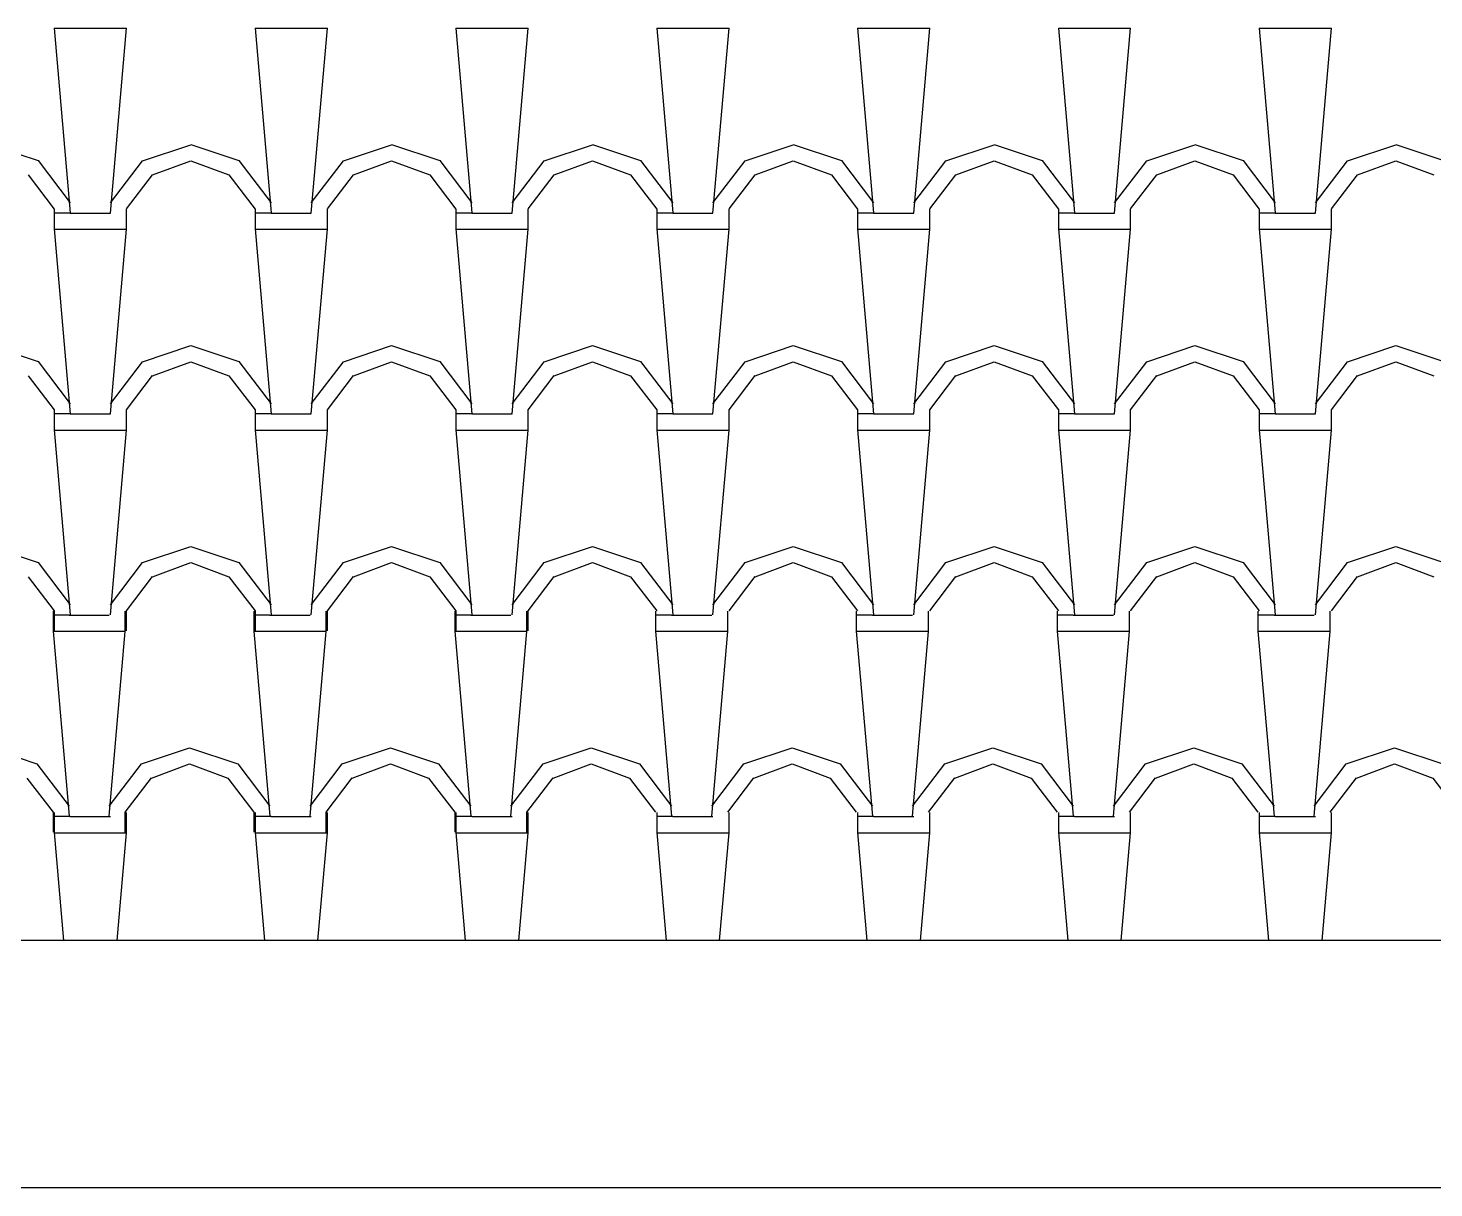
# Model space of a CAD drawing. Extents: x 32549 to 39694, y 7645 to 11950.
# Drawn here: x 38042.2 to 38147.2, y 11092.9 to 11179.5 of the extents above; entities that cross this region are included whole.
import ezdxf

# ---------------------------------------------------------------- set-up
doc = ezdxf.new("R2010")
doc.units = 0
doc.header["$LTSCALE"] = 80
doc.header["$MEASUREMENT"] = 0
doc.layers.add('C3', color=3, linetype='CONTINUOUS')
doc.layers.add('ROOF', color=11, linetype='CONTINUOUS')

msp = doc.modelspace()

# ---------------------------------------------------------------- linework, layer by layer
at = {"layer": 'C3'}
for p, q in [((38561.72, 11111.38), (37966.34, 11111.38)), ((38561.72, 11092.92), (37966.34, 11092.92))]:
    msp.add_line(p, q, dxfattribs=at)
at = {"layer": 'ROOF'}
for p, q in [((38044.14, 11179.5), (38045.34, 11165.7)), ((38044.14, 11179.49), (38045.34, 11179.49)), ((38045.34, 11179.49), (38049.54, 11179.49)), ((38048.34, 11165.69), (38049.54, 11179.49)), ((38059.14, 11179.5), (38060.34, 11165.7)), ((38059.14, 11179.49), (38060.34, 11179.49)), ((38060.34, 11179.49), (38064.54, 11179.49)), ((38063.34, 11165.69), (38064.54, 11179.49)), ((38074.14, 11179.5), (38075.34, 11165.7)), ((38074.14, 11179.49), (38075.34, 11179.49)), ((38075.34, 11179.49), (38079.54, 11179.49)), ((38078.34, 11165.69), (38079.54, 11179.49)), ((38089.14, 11179.5), (38090.34, 11165.7)), ((38089.14, 11179.49), (38090.34, 11179.49)), ((38090.34, 11179.49), (38094.54, 11179.49)), ((38093.34, 11165.69), (38094.54, 11179.49)), ((38104.14, 11179.5), (38105.34, 11165.7)), ((38104.14, 11179.49), (38105.34, 11179.49)), ((38105.34, 11179.49), (38109.54, 11179.49)), ((38108.34, 11165.69), (38109.54, 11179.49)), ((38119.14, 11179.5), (38120.34, 11165.7)), ((38119.14, 11179.49), (38120.34, 11179.49)), ((38120.34, 11179.49), (38124.54, 11179.49)), ((38123.34, 11165.69), (38124.54, 11179.49)), ((38134.14, 11179.5), (38135.34, 11165.7)), ((38134.14, 11179.49), (38135.34, 11179.49)), ((38135.34, 11179.49), (38139.54, 11179.49)), ((38138.34, 11165.69), (38139.54, 11179.49)), ((38039.34, 11170.8), (38042.94, 11169.6)), ((38050.74, 11169.59), (38054.34, 11170.79)), ((38054.34, 11170.8), (38057.94, 11169.6)), ((38065.74, 11169.59), (38069.34, 11170.79)), ((38069.34, 11170.8), (38072.94, 11169.6)), ((38080.74, 11169.59), (38084.34, 11170.79)), ((38084.34, 11170.8), (38087.94, 11169.6)), ((38095.74, 11169.59), (38099.34, 11170.79)), ((38099.34, 11170.8), (38102.94, 11169.6)), ((38110.74, 11169.59), (38114.34, 11170.79)), ((38114.34, 11170.8), (38117.94, 11169.6)), ((38125.74, 11169.59), (38129.34, 11170.79)), ((38129.34, 11170.8), (38132.94, 11169.6)), ((38140.74, 11169.59), (38144.34, 11170.79)), ((38144.34, 11170.8), (38147.94, 11169.6)), ((38042.94, 11169.6), (38045.34, 11166.45)), ((38048.34, 11166.44), (38050.74, 11169.59)), ((38051.49, 11168.54), (38054.34, 11169.59)), ((38054.34, 11169.59), (38057.19, 11168.54)), ((38057.94, 11169.6), (38060.34, 11166.45)), ((38063.34, 11166.44), (38065.74, 11169.59)), ((38066.49, 11168.54), (38069.34, 11169.59)), ((38069.34, 11169.59), (38072.19, 11168.54)), ((38072.94, 11169.6), (38075.34, 11166.45)), ((38078.34, 11166.44), (38080.74, 11169.59)), ((38081.49, 11168.54), (38084.34, 11169.59)), ((38084.34, 11169.59), (38087.19, 11168.54)), ((38087.94, 11169.6), (38090.34, 11166.45)), ((38093.34, 11166.44), (38095.74, 11169.59)), ((38096.49, 11168.54), (38099.34, 11169.59)), ((38099.34, 11169.59), (38102.19, 11168.54)), ((38102.94, 11169.6), (38105.34, 11166.45)), ((38108.34, 11166.44), (38110.74, 11169.59)), ((38111.49, 11168.54), (38114.34, 11169.59)), ((38114.34, 11169.59), (38117.19, 11168.54)), ((38117.94, 11169.6), (38120.34, 11166.45)), ((38123.34, 11166.44), (38125.74, 11169.59)), ((38126.49, 11168.54), (38129.34, 11169.59)), ((38129.34, 11169.59), (38132.19, 11168.54)), ((38132.94, 11169.6), (38135.34, 11166.45)), ((38138.34, 11166.44), (38140.74, 11169.59)), ((38141.49, 11168.54), (38144.34, 11169.59)), ((38144.34, 11169.59), (38147.19, 11168.54)), ((38042.19, 11168.54), (38044.14, 11165.99)), ((38049.54, 11166), (38051.49, 11168.55)), ((38057.19, 11168.54), (38059.14, 11165.99)), ((38064.54, 11166), (38066.49, 11168.55)), ((38072.19, 11168.54), (38074.14, 11165.99)), ((38079.54, 11166), (38081.49, 11168.55)), ((38087.19, 11168.54), (38089.14, 11165.99)), ((38094.54, 11166), (38096.49, 11168.55)), ((38102.19, 11168.54), (38104.14, 11165.99)), ((38109.54, 11166), (38111.49, 11168.55)), ((38117.19, 11168.54), (38119.14, 11165.99)), ((38124.54, 11166), (38126.49, 11168.55)), ((38132.19, 11168.54), (38134.14, 11165.99)), ((38139.54, 11166), (38141.49, 11168.55)), ((38044.14, 11165.99), (38044.14, 11164.49)), ((38044.14, 11165.99), (38044.14, 11164.49)), ((38049.54, 11164.49), (38049.54, 11165.99)), ((38049.54, 11164.49), (38049.54, 11165.99)), ((38059.14, 11165.99), (38059.14, 11164.49)), ((38059.14, 11165.99), (38059.14, 11164.49)), ((38064.54, 11164.49), (38064.54, 11165.99)), ((38064.54, 11164.49), (38064.54, 11165.99)), ((38074.14, 11165.99), (38074.14, 11164.49)), ((38074.14, 11165.99), (38074.14, 11164.49)), ((38079.54, 11164.49), (38079.54, 11165.99)), ((38079.54, 11164.49), (38079.54, 11165.99)), ((38089.14, 11165.99), (38089.14, 11164.49)), ((38094.54, 11164.49), (38094.54, 11165.99)), ((38104.14, 11165.99), (38104.14, 11164.49)), ((38109.54, 11164.49), (38109.54, 11165.99)), ((38119.14, 11165.99), (38119.14, 11164.49)), ((38124.54, 11164.49), (38124.54, 11165.99)), ((38134.14, 11165.99), (38134.14, 11164.49)), ((38139.54, 11164.49), (38139.54, 11165.99)), ((38045.34, 11165.69), (38044.14, 11165.69)), ((38045.34, 11165.69), (38048.34, 11165.69)), ((38060.34, 11165.69), (38059.14, 11165.69)), ((38060.34, 11165.69), (38063.34, 11165.69)), ((38075.34, 11165.69), (38074.14, 11165.69)), ((38075.34, 11165.69), (38078.34, 11165.69)), ((38090.34, 11165.69), (38089.14, 11165.69)), ((38090.34, 11165.69), (38093.34, 11165.69)), ((38105.34, 11165.69), (38104.14, 11165.69)), ((38105.34, 11165.69), (38108.34, 11165.69)), ((38120.34, 11165.69), (38119.14, 11165.69)), ((38120.34, 11165.69), (38123.34, 11165.69)), ((38135.34, 11165.69), (38134.14, 11165.69)), ((38135.34, 11165.69), (38138.34, 11165.69)), ((38044.14, 11164.5), (38045.34, 11150.7)), ((38044.14, 11164.49), (38045.34, 11164.49)), ((38045.34, 11164.49), (38049.54, 11164.49)), ((38048.34, 11150.69), (38049.54, 11164.49)), ((38059.14, 11164.5), (38060.34, 11150.7)), ((38059.14, 11164.49), (38060.34, 11164.49)), ((38060.34, 11164.49), (38064.54, 11164.49)), ((38063.34, 11150.69), (38064.54, 11164.49)), ((38074.14, 11164.5), (38075.34, 11150.7)), ((38074.14, 11164.49), (38075.34, 11164.49)), ((38075.34, 11164.49), (38079.54, 11164.49)), ((38078.34, 11150.69), (38079.54, 11164.49)), ((38089.14, 11164.5), (38090.34, 11150.7)), ((38089.14, 11164.49), (38090.34, 11164.49)), ((38090.34, 11164.49), (38094.54, 11164.49)), ((38093.34, 11150.69), (38094.54, 11164.49)), ((38104.14, 11164.5), (38105.34, 11150.7)), ((38104.14, 11164.49), (38105.34, 11164.49)), ((38105.34, 11164.49), (38109.54, 11164.49)), ((38108.34, 11150.69), (38109.54, 11164.49)), ((38119.14, 11164.5), (38120.34, 11150.7)), ((38119.14, 11164.49), (38120.34, 11164.49)), ((38120.34, 11164.49), (38124.54, 11164.49)), ((38123.34, 11150.69), (38124.54, 11164.49)), ((38134.14, 11164.5), (38135.34, 11150.7)), ((38134.14, 11164.49), (38135.34, 11164.49)), ((38135.34, 11164.49), (38139.54, 11164.49)), ((38138.34, 11150.69), (38139.54, 11164.49)), ((38039.34, 11155.8), (38042.94, 11154.6)), ((38050.74, 11154.59), (38054.34, 11155.79)), ((38054.34, 11155.8), (38057.94, 11154.6)), ((38065.74, 11154.59), (38069.34, 11155.79)), ((38069.34, 11155.8), (38072.94, 11154.6)), ((38080.74, 11154.59), (38084.34, 11155.79)), ((38084.34, 11155.8), (38087.94, 11154.6)), ((38095.74, 11154.59), (38099.34, 11155.79)), ((38099.34, 11155.8), (38102.94, 11154.6)), ((38110.74, 11154.59), (38114.34, 11155.79)), ((38114.34, 11155.8), (38117.94, 11154.6)), ((38125.74, 11154.59), (38129.34, 11155.79)), ((38129.34, 11155.8), (38132.94, 11154.6)), ((38140.74, 11154.59), (38144.34, 11155.79)), ((38144.34, 11155.8), (38147.94, 11154.6)), ((38042.94, 11154.6), (38045.34, 11151.45)), ((38048.34, 11151.44), (38050.74, 11154.59)), ((38051.49, 11153.54), (38054.34, 11154.59)), ((38054.34, 11154.59), (38057.19, 11153.54)), ((38057.94, 11154.6), (38060.34, 11151.45)), ((38063.34, 11151.44), (38065.74, 11154.59)), ((38066.49, 11153.54), (38069.34, 11154.59)), ((38069.34, 11154.59), (38072.19, 11153.54)), ((38072.94, 11154.6), (38075.34, 11151.45)), ((38078.34, 11151.44), (38080.74, 11154.59)), ((38081.49, 11153.54), (38084.34, 11154.59)), ((38084.34, 11154.59), (38087.19, 11153.54)), ((38087.94, 11154.6), (38090.34, 11151.45)), ((38093.34, 11151.44), (38095.74, 11154.59)), ((38096.49, 11153.54), (38099.34, 11154.59)), ((38099.34, 11154.59), (38102.19, 11153.54)), ((38102.94, 11154.6), (38105.34, 11151.45)), ((38108.34, 11151.44), (38110.74, 11154.59)), ((38111.49, 11153.54), (38114.34, 11154.59)), ((38114.34, 11154.59), (38117.19, 11153.54)), ((38117.94, 11154.6), (38120.34, 11151.45)), ((38123.34, 11151.44), (38125.74, 11154.59)), ((38126.49, 11153.54), (38129.34, 11154.59)), ((38129.34, 11154.59), (38132.19, 11153.54)), ((38132.94, 11154.6), (38135.34, 11151.45)), ((38138.34, 11151.44), (38140.74, 11154.59)), ((38141.49, 11153.54), (38144.34, 11154.59)), ((38144.34, 11154.59), (38147.19, 11153.54)), ((38042.19, 11153.54), (38044.14, 11150.99)), ((38049.54, 11151), (38051.49, 11153.55)), ((38057.19, 11153.54), (38059.14, 11150.99)), ((38064.54, 11151), (38066.49, 11153.55)), ((38072.19, 11153.54), (38074.14, 11150.99)), ((38079.54, 11151), (38081.49, 11153.55)), ((38087.19, 11153.54), (38089.14, 11150.99)), ((38094.54, 11151), (38096.49, 11153.55)), ((38102.19, 11153.54), (38104.14, 11150.99)), ((38109.54, 11151), (38111.49, 11153.55)), ((38117.19, 11153.54), (38119.14, 11150.99)), ((38124.54, 11151), (38126.49, 11153.55)), ((38132.19, 11153.54), (38134.14, 11150.99)), ((38139.54, 11151), (38141.49, 11153.55)), ((38044.14, 11150.99), (38044.14, 11149.49)), ((38045.34, 11150.69), (38044.14, 11150.69)), ((38045.34, 11150.69), (38048.34, 11150.69)), ((38049.54, 11149.49), (38049.54, 11150.99)), ((38059.14, 11150.99), (38059.14, 11149.49)), ((38060.34, 11150.69), (38059.14, 11150.69)), ((38060.34, 11150.69), (38063.34, 11150.69)), ((38064.54, 11149.49), (38064.54, 11150.99)), ((38074.14, 11150.99), (38074.14, 11149.49)), ((38075.34, 11150.69), (38074.14, 11150.69)), ((38075.34, 11150.69), (38078.34, 11150.69)), ((38079.54, 11149.49), (38079.54, 11150.99)), ((38089.14, 11150.99), (38089.14, 11149.49)), ((38090.34, 11150.69), (38089.14, 11150.69)), ((38090.34, 11150.69), (38093.34, 11150.69)), ((38094.54, 11149.49), (38094.54, 11150.99)), ((38104.14, 11150.99), (38104.14, 11149.49)), ((38105.34, 11150.69), (38104.14, 11150.69)), ((38105.34, 11150.69), (38108.34, 11150.69)), ((38109.54, 11149.49), (38109.54, 11150.99)), ((38119.14, 11150.99), (38119.14, 11149.49)), ((38120.34, 11150.69), (38119.14, 11150.69)), ((38120.34, 11150.69), (38123.34, 11150.69)), ((38124.54, 11149.49), (38124.54, 11150.99)), ((38134.14, 11150.99), (38134.14, 11149.49)), ((38135.34, 11150.69), (38134.14, 11150.69)), ((38135.34, 11150.69), (38138.34, 11150.69)), ((38139.54, 11149.49), (38139.54, 11150.99)), ((38044.14, 11149.5), (38045.34, 11135.7)), ((38044.14, 11149.49), (38045.34, 11149.49)), ((38045.34, 11149.49), (38049.54, 11149.49)), ((38048.34, 11135.69), (38049.54, 11149.49)), ((38059.14, 11149.5), (38060.34, 11135.7)), ((38059.14, 11149.49), (38060.34, 11149.49)), ((38060.34, 11149.49), (38064.54, 11149.49)), ((38063.34, 11135.69), (38064.54, 11149.49)), ((38074.14, 11149.5), (38075.34, 11135.7)), ((38074.14, 11149.49), (38075.34, 11149.49)), ((38075.34, 11149.49), (38079.54, 11149.49)), ((38078.34, 11135.69), (38079.54, 11149.49)), ((38089.14, 11149.5), (38090.34, 11135.7)), ((38089.14, 11149.49), (38090.34, 11149.49)), ((38090.34, 11149.49), (38094.54, 11149.49)), ((38093.34, 11135.69), (38094.54, 11149.49)), ((38104.14, 11149.5), (38105.34, 11135.7)), ((38104.14, 11149.49), (38105.34, 11149.49)), ((38105.34, 11149.49), (38109.54, 11149.49)), ((38108.34, 11135.69), (38109.54, 11149.49)), ((38119.14, 11149.5), (38120.34, 11135.7)), ((38119.14, 11149.49), (38120.34, 11149.49)), ((38120.34, 11149.49), (38124.54, 11149.49)), ((38123.34, 11135.69), (38124.54, 11149.49)), ((38134.14, 11149.5), (38135.34, 11135.7)), ((38134.14, 11149.49), (38135.34, 11149.49)), ((38135.34, 11149.49), (38139.54, 11149.49)), ((38138.34, 11135.69), (38139.54, 11149.49)), ((38039.34, 11140.8), (38042.94, 11139.6)), ((38050.74, 11139.59), (38054.34, 11140.79)), ((38054.34, 11140.8), (38057.94, 11139.6)), ((38065.74, 11139.59), (38069.34, 11140.79)), ((38069.34, 11140.8), (38072.94, 11139.6)), ((38080.74, 11139.59), (38084.34, 11140.79)), ((38084.34, 11140.8), (38087.94, 11139.6)), ((38095.74, 11139.59), (38099.34, 11140.79)), ((38099.34, 11140.8), (38102.94, 11139.6)), ((38110.74, 11139.59), (38114.34, 11140.79)), ((38114.34, 11140.8), (38117.94, 11139.6)), ((38125.74, 11139.59), (38129.34, 11140.79)), ((38129.34, 11140.8), (38132.94, 11139.6)), ((38140.74, 11139.59), (38144.34, 11140.79)), ((38144.34, 11140.8), (38147.94, 11139.6)), ((38042.94, 11139.6), (38045.34, 11136.45)), ((38048.34, 11136.44), (38050.74, 11139.59)), ((38051.49, 11138.54), (38054.34, 11139.59)), ((38054.34, 11139.59), (38057.19, 11138.54)), ((38057.94, 11139.6), (38060.34, 11136.45)), ((38063.34, 11136.44), (38065.74, 11139.59)), ((38066.49, 11138.54), (38069.34, 11139.59)), ((38069.34, 11139.59), (38072.19, 11138.54)), ((38072.94, 11139.6), (38075.34, 11136.45)), ((38078.34, 11136.44), (38080.74, 11139.59)), ((38081.49, 11138.54), (38084.34, 11139.59)), ((38084.34, 11139.59), (38087.19, 11138.54)), ((38087.94, 11139.6), (38090.34, 11136.45)), ((38093.34, 11136.44), (38095.74, 11139.59)), ((38096.49, 11138.54), (38099.34, 11139.59)), ((38099.34, 11139.59), (38102.19, 11138.54)), ((38102.94, 11139.6), (38105.34, 11136.45)), ((38108.34, 11136.44), (38110.74, 11139.59)), ((38111.49, 11138.54), (38114.34, 11139.59)), ((38114.34, 11139.59), (38117.19, 11138.54)), ((38117.94, 11139.6), (38120.34, 11136.45)), ((38123.34, 11136.44), (38125.74, 11139.59)), ((38126.49, 11138.54), (38129.34, 11139.59)), ((38129.34, 11139.59), (38132.19, 11138.54)), ((38132.94, 11139.6), (38135.34, 11136.45)), ((38138.34, 11136.44), (38140.74, 11139.59)), ((38141.49, 11138.54), (38144.34, 11139.59)), ((38144.34, 11139.59), (38147.19, 11138.54)), ((38042.19, 11138.54), (38044.14, 11135.99)), ((38049.54, 11136), (38051.49, 11138.55)), ((38057.19, 11138.54), (38059.14, 11135.99)), ((38064.54, 11136), (38066.49, 11138.55)), ((38072.19, 11138.54), (38074.14, 11135.99)), ((38079.54, 11136), (38081.49, 11138.55)), ((38087.19, 11138.54), (38089.14, 11135.99)), ((38094.54, 11136), (38096.49, 11138.55)), ((38102.19, 11138.54), (38104.14, 11135.99)), ((38109.54, 11136), (38111.49, 11138.55)), ((38117.19, 11138.54), (38119.14, 11135.99)), ((38124.54, 11136), (38126.49, 11138.55)), ((38132.19, 11138.54), (38134.14, 11135.99)), ((38139.54, 11136), (38141.49, 11138.55)), ((38044.05, 11135.97), (38044.05, 11134.47)), ((38045.25, 11135.67), (38044.05, 11135.67)), ((38044.14, 11135.99), (38044.14, 11134.49)), ((38045.25, 11135.67), (38048.25, 11135.67)), ((38049.45, 11134.47), (38049.45, 11135.97)), ((38049.54, 11134.49), (38049.54, 11135.99)), ((38059.05, 11135.97), (38059.05, 11134.47)), ((38060.25, 11135.67), (38059.05, 11135.67)), ((38059.14, 11135.99), (38059.14, 11134.49)), ((38060.25, 11135.67), (38063.25, 11135.67)), ((38064.45, 11134.47), (38064.45, 11135.97)), ((38064.54, 11134.49), (38064.54, 11135.99)), ((38074.05, 11135.97), (38074.05, 11134.47)), ((38075.25, 11135.67), (38074.05, 11135.67)), ((38074.14, 11135.99), (38074.14, 11134.49)), ((38075.25, 11135.67), (38078.25, 11135.67)), ((38079.45, 11134.47), (38079.45, 11135.97)), ((38079.54, 11134.49), (38079.54, 11135.99)), ((38089.05, 11135.97), (38089.05, 11134.47)), ((38090.25, 11135.67), (38089.05, 11135.67)), ((38090.25, 11135.67), (38093.25, 11135.67)), ((38094.45, 11134.47), (38094.45, 11135.97)), ((38104.05, 11135.97), (38104.05, 11134.47)), ((38105.25, 11135.67), (38104.05, 11135.67)), ((38105.25, 11135.67), (38108.25, 11135.67)), ((38109.45, 11134.47), (38109.45, 11135.97)), ((38119.05, 11135.97), (38119.05, 11134.47)), ((38120.25, 11135.67), (38119.05, 11135.67)), ((38120.25, 11135.67), (38123.25, 11135.67)), ((38124.45, 11134.47), (38124.45, 11135.97)), ((38134.05, 11135.97), (38134.05, 11134.47)), ((38135.25, 11135.67), (38134.05, 11135.67)), ((38135.25, 11135.67), (38138.25, 11135.67)), ((38139.45, 11134.47), (38139.45, 11135.97)), ((38044.05, 11134.47), (38045.25, 11134.47)), ((38044.05, 11134.47), (38045.25, 11120.67)), ((38045.25, 11134.47), (38049.45, 11134.47)), ((38048.25, 11120.66), (38049.45, 11134.46)), ((38059.05, 11134.47), (38060.25, 11134.47)), ((38059.05, 11134.47), (38060.25, 11120.67)), ((38060.25, 11134.47), (38064.45, 11134.47)), ((38063.25, 11120.66), (38064.45, 11134.46)), ((38074.05, 11134.47), (38075.25, 11134.47)), ((38074.05, 11134.47), (38075.25, 11120.67)), ((38075.25, 11134.47), (38079.45, 11134.47)), ((38078.25, 11120.66), (38079.45, 11134.46)), ((38089.05, 11134.47), (38090.25, 11134.47)), ((38089.05, 11134.47), (38090.25, 11120.67)), ((38090.25, 11134.47), (38094.45, 11134.47)), ((38093.25, 11120.66), (38094.45, 11134.46)), ((38104.05, 11134.47), (38105.25, 11134.47)), ((38104.05, 11134.47), (38105.25, 11120.67)), ((38105.25, 11134.47), (38109.45, 11134.47)), ((38108.25, 11120.66), (38109.45, 11134.46)), ((38119.05, 11134.47), (38120.25, 11134.47)), ((38119.05, 11134.47), (38120.25, 11120.67)), ((38120.25, 11134.47), (38124.45, 11134.47)), ((38123.25, 11120.66), (38124.45, 11134.46)), ((38134.05, 11134.47), (38135.25, 11134.47)), ((38134.05, 11134.47), (38135.25, 11120.67)), ((38135.25, 11134.47), (38139.45, 11134.47)), ((38138.25, 11120.66), (38139.45, 11134.46)), ((38039.25, 11125.77), (38042.85, 11124.57)), ((38050.65, 11124.56), (38054.25, 11125.76)), ((38054.25, 11125.77), (38057.85, 11124.57)), ((38065.65, 11124.56), (38069.25, 11125.76)), ((38069.25, 11125.77), (38072.85, 11124.57)), ((38080.65, 11124.56), (38084.25, 11125.76)), ((38084.25, 11125.77), (38087.85, 11124.57)), ((38095.65, 11124.56), (38099.25, 11125.76)), ((38099.25, 11125.77), (38102.85, 11124.57)), ((38110.65, 11124.56), (38114.25, 11125.76)), ((38114.25, 11125.77), (38117.85, 11124.57)), ((38125.65, 11124.56), (38129.25, 11125.76)), ((38129.25, 11125.77), (38132.85, 11124.57)), ((38140.65, 11124.56), (38144.25, 11125.76)), ((38144.25, 11125.77), (38147.85, 11124.57)), ((38042.85, 11124.57), (38045.25, 11121.42)), ((38048.25, 11121.41), (38050.65, 11124.56)), ((38051.4, 11123.51), (38054.25, 11124.56)), ((38054.25, 11124.56), (38057.1, 11123.51)), ((38057.85, 11124.57), (38060.25, 11121.42)), ((38063.25, 11121.41), (38065.65, 11124.56)), ((38066.4, 11123.51), (38069.25, 11124.56)), ((38069.25, 11124.56), (38072.1, 11123.51)), ((38072.85, 11124.57), (38075.25, 11121.42)), ((38078.25, 11121.41), (38080.65, 11124.56)), ((38081.4, 11123.51), (38084.25, 11124.56)), ((38084.25, 11124.56), (38087.1, 11123.51)), ((38087.85, 11124.57), (38090.25, 11121.42)), ((38093.25, 11121.41), (38095.65, 11124.56)), ((38096.4, 11123.51), (38099.25, 11124.56)), ((38099.25, 11124.56), (38102.1, 11123.51)), ((38102.85, 11124.57), (38105.25, 11121.42)), ((38108.25, 11121.41), (38110.65, 11124.56)), ((38111.4, 11123.51), (38114.25, 11124.56)), ((38114.25, 11124.56), (38117.1, 11123.51)), ((38117.85, 11124.57), (38120.25, 11121.42)), ((38123.25, 11121.41), (38125.65, 11124.56)), ((38126.4, 11123.51), (38129.25, 11124.56)), ((38129.25, 11124.56), (38132.1, 11123.51)), ((38132.85, 11124.57), (38135.25, 11121.42)), ((38138.25, 11121.41), (38140.65, 11124.56)), ((38141.4, 11123.51), (38144.25, 11124.56)), ((38144.25, 11124.56), (38147.1, 11123.51)), ((38042.1, 11123.51), (38044.05, 11120.96)), ((38049.45, 11120.97), (38051.4, 11123.52)), ((38057.1, 11123.51), (38059.05, 11120.96)), ((38064.45, 11120.97), (38066.4, 11123.52)), ((38072.1, 11123.51), (38074.05, 11120.96)), ((38079.45, 11120.97), (38081.4, 11123.52)), ((38087.1, 11123.51), (38089.05, 11120.96)), ((38094.45, 11120.97), (38096.4, 11123.52)), ((38102.1, 11123.51), (38104.05, 11120.96)), ((38109.45, 11120.97), (38111.4, 11123.52)), ((38117.1, 11123.51), (38119.05, 11120.96)), ((38124.45, 11120.97), (38126.4, 11123.52)), ((38132.1, 11123.51), (38134.05, 11120.96)), ((38139.45, 11120.97), (38141.4, 11123.52)), ((38147.1, 11123.51), (38149.05, 11120.96)), ((38044.05, 11120.97), (38044.05, 11119.47)), ((38044.14, 11120.93), (38044.14, 11119.43)), ((38045.34, 11120.63), (38044.14, 11120.63)), ((38045.34, 11120.63), (38048.34, 11120.63)), ((38049.45, 11119.47), (38049.45, 11120.97)), ((38049.54, 11119.43), (38049.54, 11120.93)), ((38059.05, 11120.97), (38059.05, 11119.47)), ((38059.14, 11120.93), (38059.14, 11119.43)), ((38060.34, 11120.63), (38059.14, 11120.63)), ((38060.34, 11120.63), (38063.34, 11120.63)), ((38064.45, 11119.47), (38064.45, 11120.97)), ((38064.54, 11119.43), (38064.54, 11120.93)), ((38074.05, 11120.97), (38074.05, 11119.47)), ((38074.14, 11120.93), (38074.14, 11119.43)), ((38075.34, 11120.63), (38074.14, 11120.63)), ((38075.34, 11120.63), (38078.34, 11120.63)), ((38079.45, 11119.47), (38079.45, 11120.97)), ((38079.54, 11119.43), (38079.54, 11120.93)), ((38089.14, 11120.93), (38089.14, 11119.43)), ((38090.34, 11120.63), (38089.14, 11120.63)), ((38090.34, 11120.63), (38093.34, 11120.63)), ((38094.54, 11119.43), (38094.54, 11120.93)), ((38104.14, 11120.93), (38104.14, 11119.43)), ((38105.34, 11120.63), (38104.14, 11120.63)), ((38105.34, 11120.63), (38108.34, 11120.63)), ((38109.54, 11119.43), (38109.54, 11120.93)), ((38119.14, 11120.93), (38119.14, 11119.43)), ((38120.34, 11120.63), (38119.14, 11120.63)), ((38120.34, 11120.63), (38123.34, 11120.63)), ((38124.54, 11119.43), (38124.54, 11120.93)), ((38134.14, 11120.93), (38134.14, 11119.43)), ((38135.34, 11120.63), (38134.14, 11120.63)), ((38135.34, 11120.63), (38138.34, 11120.63)), ((38139.54, 11119.43), (38139.54, 11120.93)), ((38044.14, 11119.44), (38044.84, 11111.38)), ((38044.14, 11119.43), (38045.34, 11119.43)), ((38045.34, 11119.43), (38049.54, 11119.43)), ((38048.84, 11111.38), (38049.54, 11119.43)), ((38059.14, 11119.44), (38059.84, 11111.38)), ((38059.14, 11119.43), (38060.34, 11119.43)), ((38060.34, 11119.43), (38064.54, 11119.43)), ((38063.84, 11111.38), (38064.54, 11119.43)), ((38074.14, 11119.44), (38074.84, 11111.38)), ((38074.14, 11119.43), (38075.34, 11119.43)), ((38075.34, 11119.43), (38079.54, 11119.43)), ((38078.84, 11111.38), (38079.54, 11119.43)), ((38089.14, 11119.44), (38089.84, 11111.38)), ((38089.14, 11119.43), (38090.34, 11119.43)), ((38090.34, 11119.43), (38094.54, 11119.43)), ((38093.84, 11111.38), (38094.54, 11119.43)), ((38104.14, 11119.44), (38104.84, 11111.38)), ((38104.14, 11119.43), (38105.34, 11119.43)), ((38105.34, 11119.43), (38109.54, 11119.43)), ((38108.84, 11111.38), (38109.54, 11119.43)), ((38119.14, 11119.44), (38119.84, 11111.38)), ((38119.14, 11119.43), (38120.34, 11119.43)), ((38120.34, 11119.43), (38124.54, 11119.43)), ((38123.84, 11111.38), (38124.54, 11119.43)), ((38134.14, 11119.44), (38134.84, 11111.38)), ((38134.14, 11119.43), (38135.34, 11119.43)), ((38135.34, 11119.43), (38139.54, 11119.43)), ((38138.84, 11111.38), (38139.54, 11119.43))]:
    msp.add_line(p, q, dxfattribs=at)

doc.saveas('drawing.dxf')
